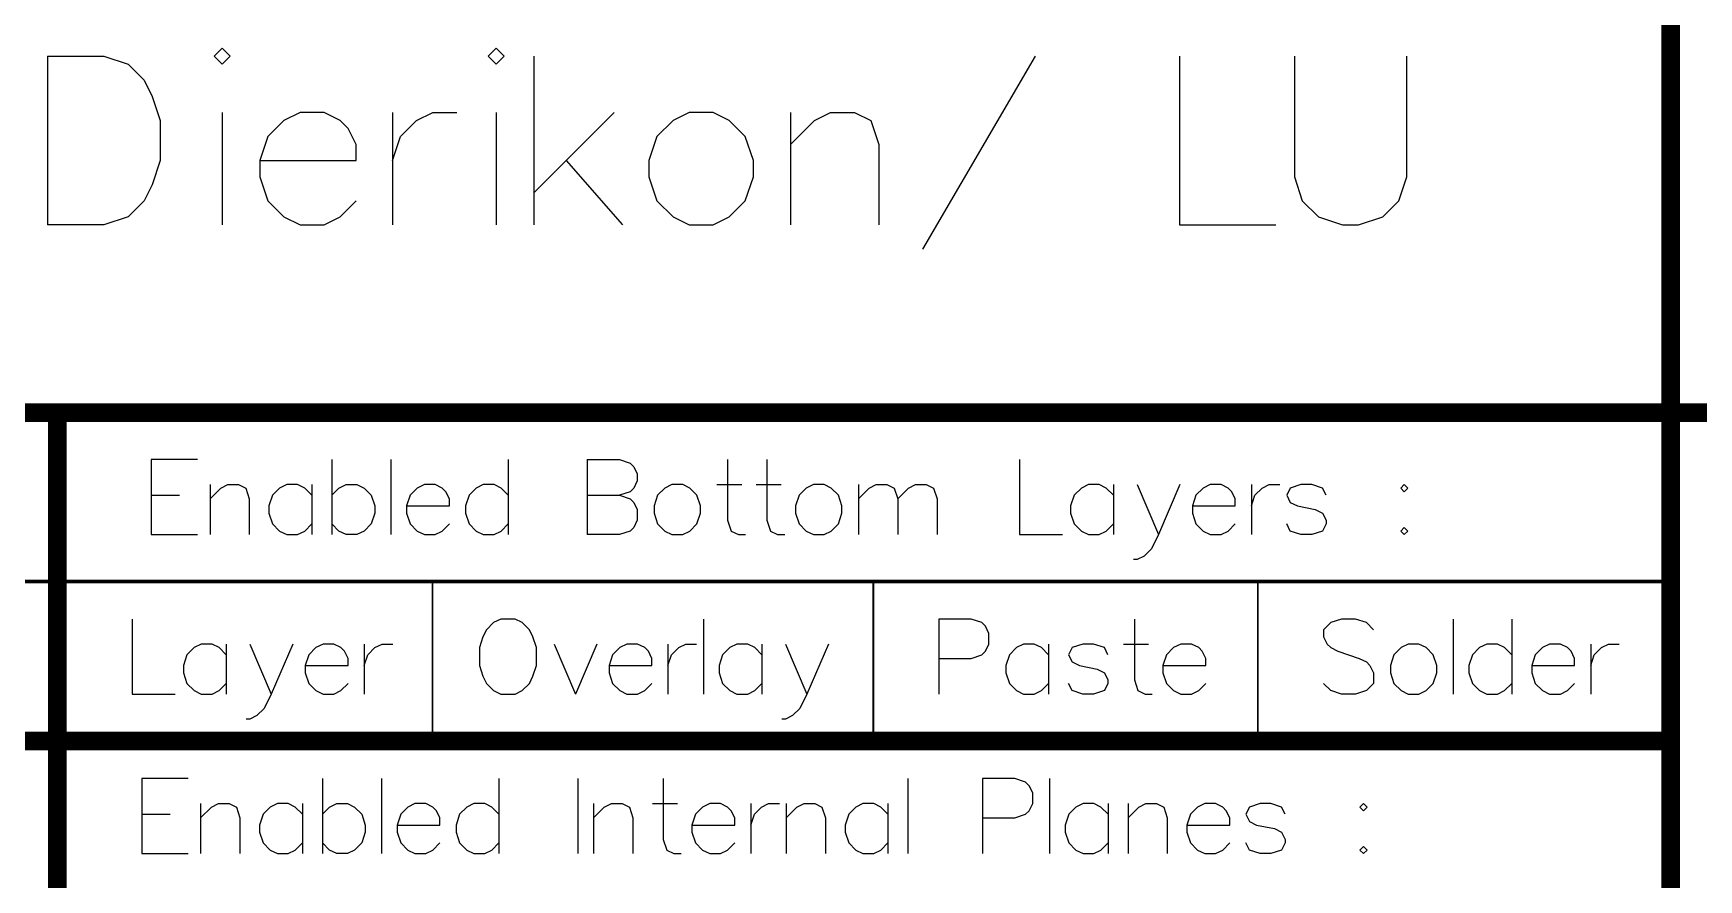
# Model space of a CAD drawing. Header units: millimetres. Extents: x 5 to 399, y 5 to 287.
# Drawn here: x 269.93 to 292.48, y 19.2 to 30.66 of the extents above; entities that cross this region are included whole.
import ezdxf

# ---------------------------------------------------------------- set-up
doc = ezdxf.new("R2010")
doc.units = ezdxf.units.MM
for name, color, linetype in [('BottomLayer', 5, 'Continuous'), ('BottomOverlay', 54, 'Continuous'), ('BottomPaste', 16, 'Continuous'), ('BottomSolder', 6, 'Continuous'), ('Mechanical16', 56, 'Continuous')]:
    doc.layers.add(name, color=color, linetype=linetype)

msp = doc.modelspace()

# ---------------------------------------------------------------- linework, layer by layer
at = {"layer": 'BottomLayer'}
for p, q in [((271.272, 22.733), (271.272, 21.717)), ((272.109, 22.346), (272.012, 22.249)), ((272.206, 22.394), (272.109, 22.346)), ((272.351, 22.394), (272.206, 22.394)), ((272.447, 22.346), (272.351, 22.394)), ((272.544, 22.249), (272.447, 22.346)), ((272.544, 22.394), (272.544, 21.717)), ((272.863, 22.394), (273.154, 21.717)), ((273.444, 22.394), (273.154, 21.717)), ((273.758, 22.346), (273.662, 22.249)), ((273.855, 22.394), (273.758, 22.346)), ((274, 22.394), (273.855, 22.394)), ((274.097, 22.346), (274, 22.394)), ((274.145, 22.297), (274.097, 22.346)), ((274.411, 22.394), (274.411, 21.717)), ((274.46, 22.249), (274.556, 22.346)), ((274.556, 22.346), (274.653, 22.394)), ((274.653, 22.394), (274.798, 22.394)), ((272.012, 22.249), (271.964, 22.104)), ((271.964, 22.104), (271.964, 22.007)), ((273.662, 22.249), (273.613, 22.104)), ((273.613, 22.104), (274.194, 22.104)), ((273.613, 22.104), (273.613, 22.007)), ((274.194, 22.201), (274.145, 22.297)), ((274.194, 22.104), (274.194, 22.201)), ((274.411, 22.104), (274.46, 22.249)), ((271.964, 22.007), (272.012, 21.862)), ((273.613, 22.007), (273.662, 21.862)), ((271.272, 21.717), (271.852, 21.717)), ((272.012, 21.862), (272.109, 21.765)), ((272.109, 21.765), (272.206, 21.717)), ((272.206, 21.717), (272.351, 21.717)), ((272.351, 21.717), (272.447, 21.765)), ((272.447, 21.765), (272.544, 21.862)), ((273.154, 21.717), (273.057, 21.524)), ((273.662, 21.862), (273.758, 21.765)), ((273.758, 21.765), (273.855, 21.717)), ((273.855, 21.717), (274, 21.717)), ((274, 21.717), (274.097, 21.765)), ((274.097, 21.765), (274.194, 21.862)), ((272.96, 21.427), (272.863, 21.378)), ((273.057, 21.524), (272.96, 21.427)), ((272.863, 21.378), (272.815, 21.378))]:
    msp.add_line(p, q, dxfattribs=at)
at = {"layer": 'BottomOverlay'}
for p, q in [((276.068, 22.588), (276.019, 22.491)), ((276.164, 22.684), (276.068, 22.588)), ((276.261, 22.733), (276.164, 22.684)), ((276.455, 22.733), (276.261, 22.733)), ((276.551, 22.684), (276.455, 22.733)), ((276.648, 22.588), (276.551, 22.684)), ((276.697, 22.491), (276.648, 22.588)), ((279.004, 22.733), (279.004, 21.717)), ((276.019, 22.491), (275.971, 22.346)), ((275.971, 22.346), (275.971, 22.104)), ((276.745, 22.346), (276.697, 22.491)), ((276.745, 22.104), (276.745, 22.346)), ((276.982, 22.394), (277.272, 21.717)), ((277.562, 22.394), (277.272, 21.717)), ((277.872, 22.346), (277.775, 22.249)), ((277.969, 22.394), (277.872, 22.346)), ((278.114, 22.394), (277.969, 22.394)), ((278.211, 22.346), (278.114, 22.394)), ((278.259, 22.297), (278.211, 22.346)), ((278.525, 22.394), (278.525, 21.717)), ((278.573, 22.249), (278.67, 22.346)), ((278.67, 22.346), (278.767, 22.394)), ((278.767, 22.394), (278.912, 22.394)), ((279.362, 22.346), (279.265, 22.249)), ((279.459, 22.394), (279.362, 22.346)), ((279.604, 22.394), (279.459, 22.394)), ((279.7, 22.346), (279.604, 22.394)), ((279.797, 22.249), (279.7, 22.346)), ((279.797, 22.394), (279.797, 21.717)), ((280.116, 22.394), (280.407, 21.717)), ((280.697, 22.394), (280.407, 21.717)), ((275.971, 22.104), (276.019, 21.959)), ((276.697, 21.959), (276.745, 22.104)), ((277.775, 22.249), (277.727, 22.104)), ((277.727, 22.104), (278.307, 22.104)), ((277.727, 22.104), (277.727, 22.007)), ((278.307, 22.201), (278.259, 22.297)), ((278.307, 22.104), (278.307, 22.201)), ((278.525, 22.104), (278.573, 22.249)), ((279.265, 22.249), (279.217, 22.104)), ((279.217, 22.104), (279.217, 22.007)), ((276.019, 21.959), (276.068, 21.862)), ((276.648, 21.862), (276.697, 21.959)), ((277.727, 22.007), (277.775, 21.862)), ((279.217, 22.007), (279.265, 21.862)), ((276.068, 21.862), (276.164, 21.765)), ((276.164, 21.765), (276.261, 21.717)), ((276.261, 21.717), (276.455, 21.717)), ((276.455, 21.717), (276.551, 21.765)), ((276.551, 21.765), (276.648, 21.862)), ((277.775, 21.862), (277.872, 21.765)), ((277.872, 21.765), (277.969, 21.717)), ((277.969, 21.717), (278.114, 21.717)), ((278.114, 21.717), (278.211, 21.765)), ((278.211, 21.765), (278.307, 21.862)), ((279.265, 21.862), (279.362, 21.765)), ((279.362, 21.765), (279.459, 21.717)), ((279.459, 21.717), (279.604, 21.717)), ((279.604, 21.717), (279.7, 21.765)), ((279.7, 21.765), (279.797, 21.862)), ((280.407, 21.717), (280.31, 21.524)), ((280.213, 21.427), (280.116, 21.378)), ((280.31, 21.524), (280.213, 21.427)), ((280.116, 21.378), (280.068, 21.378))]:
    msp.add_line(p, q, dxfattribs=at)
at = {"layer": 'BottomPaste'}
for p, q in [((282.629, 22.733), (282.194, 22.733)), ((282.194, 22.733), (282.194, 21.717)), ((282.774, 22.684), (282.629, 22.733)), ((282.823, 22.636), (282.774, 22.684)), ((282.871, 22.539), (282.823, 22.636)), ((284.84, 22.733), (284.84, 21.91)), ((282.823, 22.297), (282.871, 22.394)), ((282.871, 22.394), (282.871, 22.539)), ((283.244, 22.346), (283.147, 22.249)), ((283.34, 22.394), (283.244, 22.346)), ((283.485, 22.394), (283.34, 22.394)), ((283.582, 22.346), (283.485, 22.394)), ((283.679, 22.249), (283.582, 22.346)), ((283.679, 22.394), (283.679, 21.717)), ((283.998, 22.346), (283.95, 22.249)), ((284.143, 22.394), (283.998, 22.346)), ((284.288, 22.394), (284.143, 22.394)), ((284.434, 22.346), (284.288, 22.394)), ((284.482, 22.249), (284.434, 22.346)), ((284.695, 22.394), (285.033, 22.394)), ((285.372, 22.346), (285.275, 22.249)), ((285.469, 22.394), (285.372, 22.346)), ((285.614, 22.394), (285.469, 22.394)), ((285.711, 22.346), (285.614, 22.394)), ((285.759, 22.297), (285.711, 22.346)), ((282.194, 22.201), (282.629, 22.201)), ((282.629, 22.201), (282.774, 22.249)), ((282.774, 22.249), (282.823, 22.297)), ((283.147, 22.249), (283.099, 22.104)), ((283.099, 22.104), (283.099, 22.007)), ((283.95, 22.249), (283.998, 22.152)), ((283.998, 22.152), (284.095, 22.104)), ((284.095, 22.104), (284.337, 22.056)), ((285.275, 22.249), (285.227, 22.104)), ((285.227, 22.104), (285.807, 22.104)), ((285.227, 22.104), (285.227, 22.007)), ((285.807, 22.201), (285.759, 22.297)), ((285.807, 22.104), (285.807, 22.201)), ((283.099, 22.007), (283.147, 21.862)), ((284.337, 22.056), (284.434, 22.007)), ((284.434, 22.007), (284.482, 21.91)), ((284.482, 21.91), (284.482, 21.862)), ((284.84, 21.91), (284.888, 21.765)), ((285.227, 22.007), (285.275, 21.862)), ((283.147, 21.862), (283.244, 21.765)), ((283.244, 21.765), (283.34, 21.717)), ((283.34, 21.717), (283.485, 21.717)), ((283.485, 21.717), (283.582, 21.765)), ((283.582, 21.765), (283.679, 21.862)), ((283.998, 21.765), (283.95, 21.862)), ((284.143, 21.717), (283.998, 21.765)), ((284.288, 21.717), (284.143, 21.717)), ((284.434, 21.765), (284.288, 21.717)), ((284.482, 21.862), (284.434, 21.765)), ((284.888, 21.765), (284.985, 21.717)), ((284.985, 21.717), (285.082, 21.717)), ((285.275, 21.862), (285.372, 21.765)), ((285.372, 21.765), (285.469, 21.717)), ((285.469, 21.717), (285.614, 21.717)), ((285.614, 21.717), (285.711, 21.765)), ((285.711, 21.765), (285.807, 21.862))]:
    msp.add_line(p, q, dxfattribs=at)
at = {"layer": 'BottomSolder'}
for p, q in [((287.498, 22.684), (287.401, 22.588)), ((287.401, 22.588), (287.401, 22.491)), ((287.643, 22.733), (287.498, 22.684)), ((287.836, 22.733), (287.643, 22.733)), ((287.981, 22.684), (287.836, 22.733)), ((288.078, 22.588), (287.981, 22.684)), ((289.157, 22.733), (289.157, 21.717)), ((289.95, 22.733), (289.95, 21.717)), ((287.401, 22.491), (287.449, 22.394)), ((287.449, 22.394), (287.498, 22.346)), ((287.498, 22.346), (287.594, 22.297)), ((288.451, 22.346), (288.354, 22.249)), ((288.547, 22.394), (288.451, 22.346)), ((288.692, 22.394), (288.547, 22.394)), ((288.789, 22.346), (288.692, 22.394)), ((288.886, 22.249), (288.789, 22.346)), ((289.515, 22.346), (289.418, 22.249)), ((289.612, 22.394), (289.515, 22.346)), ((289.757, 22.394), (289.612, 22.394)), ((289.853, 22.346), (289.757, 22.394)), ((289.95, 22.249), (289.853, 22.346)), ((290.366, 22.346), (290.269, 22.249)), ((290.463, 22.394), (290.366, 22.346)), ((290.608, 22.394), (290.463, 22.394)), ((290.705, 22.346), (290.608, 22.394)), ((290.753, 22.297), (290.705, 22.346)), ((291.019, 22.394), (291.019, 21.717)), ((291.067, 22.249), (291.164, 22.346)), ((291.164, 22.346), (291.261, 22.394)), ((291.261, 22.394), (291.406, 22.394)), ((287.594, 22.297), (287.885, 22.201)), ((287.885, 22.201), (287.981, 22.152)), ((287.981, 22.152), (288.03, 22.104)), ((288.03, 22.104), (288.078, 22.007)), ((288.354, 22.249), (288.306, 22.104)), ((288.306, 22.104), (288.306, 22.007)), ((288.934, 22.104), (288.886, 22.249)), ((288.934, 22.007), (288.934, 22.104)), ((289.418, 22.249), (289.37, 22.104)), ((289.37, 22.104), (289.37, 22.007)), ((290.269, 22.249), (290.221, 22.104)), ((290.221, 22.104), (290.801, 22.104)), ((290.221, 22.104), (290.221, 22.007)), ((290.801, 22.201), (290.753, 22.297)), ((290.801, 22.104), (290.801, 22.201)), ((291.019, 22.104), (291.067, 22.249)), ((288.078, 22.007), (288.078, 21.862)), ((288.306, 22.007), (288.354, 21.862)), ((288.886, 21.862), (288.934, 22.007)), ((289.37, 22.007), (289.418, 21.862)), ((290.221, 22.007), (290.269, 21.862)), ((287.498, 21.765), (287.401, 21.862)), ((287.643, 21.717), (287.498, 21.765)), ((287.836, 21.717), (287.643, 21.717)), ((287.981, 21.765), (287.836, 21.717)), ((288.078, 21.862), (287.981, 21.765)), ((288.354, 21.862), (288.451, 21.765)), ((288.451, 21.765), (288.547, 21.717)), ((288.547, 21.717), (288.692, 21.717)), ((288.692, 21.717), (288.789, 21.765)), ((288.789, 21.765), (288.886, 21.862)), ((289.418, 21.862), (289.515, 21.765)), ((289.515, 21.765), (289.612, 21.717)), ((289.612, 21.717), (289.757, 21.717)), ((289.757, 21.717), (289.853, 21.765)), ((289.853, 21.765), (289.95, 21.862)), ((290.269, 21.862), (290.366, 21.765)), ((290.366, 21.765), (290.463, 21.717)), ((290.463, 21.717), (290.608, 21.717)), ((290.608, 21.717), (290.705, 21.765)), ((290.705, 21.765), (290.801, 21.862))]:
    msp.add_line(p, q, dxfattribs=at)
at = {"layer": 'Mechanical16'}
for p, q in [((272.487, 30.461), (272.378, 30.353)), ((272.596, 30.353), (272.487, 30.461)), ((276.198, 30.461), (276.09, 30.353)), ((276.307, 30.353), (276.198, 30.461)), ((270.125, 30.353), (270.125, 28.067)), ((270.125, 30.353), (270.887, 30.353)), ((270.887, 30.353), (271.214, 30.244)), ((271.214, 30.244), (271.431, 30.026)), ((272.378, 30.353), (272.487, 30.244)), ((272.487, 30.244), (272.596, 30.353)), ((276.09, 30.353), (276.198, 30.244)), ((276.198, 30.244), (276.307, 30.353)), ((276.71, 30.353), (276.71, 28.067)), ((281.977, 27.74), (283.501, 30.353)), ((285.449, 30.353), (285.449, 28.067)), ((287.006, 30.353), (287.006, 28.72)), ((288.529, 28.72), (288.529, 30.353)), ((271.431, 30.026), (271.54, 29.808)), ((271.54, 29.808), (271.649, 29.482)), ((272.487, 29.591), (272.487, 28.067)), ((273.543, 29.591), (273.325, 29.482)), ((273.869, 29.591), (273.543, 29.591)), ((274.087, 29.482), (273.869, 29.591)), ((274.794, 29.591), (274.794, 28.067)), ((275.121, 29.482), (275.339, 29.591)), ((275.339, 29.591), (275.665, 29.591)), ((276.198, 29.591), (276.198, 28.067)), ((277.798, 29.591), (276.71, 28.502)), ((278.81, 29.591), (278.593, 29.482)), ((279.137, 29.591), (278.81, 29.591)), ((279.355, 29.482), (279.137, 29.591)), ((280.182, 29.591), (280.182, 28.067)), ((280.508, 29.482), (280.726, 29.591)), ((280.726, 29.591), (281.052, 29.591)), ((281.052, 29.591), (281.27, 29.482)), ((271.649, 29.482), (271.649, 28.938)), ((273.325, 29.482), (273.107, 29.264)), ((274.196, 29.373), (274.087, 29.482)), ((274.305, 29.155), (274.196, 29.373)), ((274.903, 29.264), (275.121, 29.482)), ((278.593, 29.482), (278.375, 29.264)), ((279.572, 29.264), (279.355, 29.482)), ((280.182, 29.155), (280.508, 29.482)), ((281.27, 29.482), (281.379, 29.155)), ((273.107, 29.264), (272.999, 28.938)), ((274.305, 28.938), (274.305, 29.155)), ((274.794, 28.938), (274.903, 29.264)), ((278.375, 29.264), (278.266, 28.938)), ((279.681, 28.938), (279.572, 29.264)), ((281.379, 29.155), (281.379, 28.067)), ((271.649, 28.938), (271.54, 28.611)), ((272.999, 28.938), (274.305, 28.938)), ((272.999, 28.938), (272.999, 28.72)), ((277.145, 28.938), (277.907, 28.067)), ((278.266, 28.938), (278.266, 28.72)), ((279.681, 28.72), (279.681, 28.938)), ((272.999, 28.72), (273.107, 28.394)), ((278.266, 28.72), (278.375, 28.394)), ((279.572, 28.394), (279.681, 28.72)), ((287.006, 28.72), (287.114, 28.394)), ((288.42, 28.394), (288.529, 28.72)), ((271.54, 28.611), (271.431, 28.394)), ((271.431, 28.394), (271.214, 28.176)), ((273.107, 28.394), (273.325, 28.176)), ((274.087, 28.176), (274.305, 28.394)), ((278.375, 28.394), (278.593, 28.176)), ((279.355, 28.176), (279.572, 28.394)), ((287.114, 28.394), (287.332, 28.176)), ((288.203, 28.176), (288.42, 28.394)), ((270.887, 28.067), (270.125, 28.067)), ((271.214, 28.176), (270.887, 28.067)), ((273.325, 28.176), (273.543, 28.067)), ((273.543, 28.067), (273.869, 28.067)), ((273.869, 28.067), (274.087, 28.176)), ((278.593, 28.176), (278.81, 28.067)), ((278.81, 28.067), (279.137, 28.067)), ((279.137, 28.067), (279.355, 28.176)), ((285.449, 28.067), (286.755, 28.067)), ((287.332, 28.176), (287.659, 28.067)), ((287.659, 28.067), (287.876, 28.067)), ((287.876, 28.067), (288.203, 28.176)), ((272.155, 24.892), (271.526, 24.892)), ((271.526, 24.892), (271.526, 23.876)), ((273.974, 24.892), (273.974, 23.876)), ((274.772, 24.892), (274.772, 23.876)), ((276.363, 24.892), (276.363, 23.876)), ((277.432, 24.892), (277.432, 23.876)), ((277.432, 24.892), (277.867, 24.892)), ((277.867, 24.892), (278.012, 24.843)), ((278.012, 24.843), (278.061, 24.795)), ((279.333, 24.892), (279.333, 24.069)), ((279.865, 24.892), (279.865, 24.069)), ((283.285, 24.892), (283.285, 23.876)), ((278.061, 24.795), (278.109, 24.698)), ((278.109, 24.602), (278.061, 24.505)), ((278.109, 24.698), (278.109, 24.602)), ((271.526, 24.408), (271.913, 24.408)), ((272.324, 24.553), (272.324, 23.876)), ((272.324, 24.36), (272.469, 24.505)), ((272.469, 24.505), (272.566, 24.553)), ((272.566, 24.553), (272.711, 24.553)), ((272.711, 24.553), (272.808, 24.505)), ((272.808, 24.505), (272.856, 24.36)), ((272.856, 24.36), (272.856, 23.876)), ((273.171, 24.408), (273.122, 24.263)), ((273.267, 24.505), (273.171, 24.408)), ((273.364, 24.553), (273.267, 24.505)), ((273.509, 24.553), (273.364, 24.553)), ((273.606, 24.505), (273.509, 24.553)), ((273.703, 24.408), (273.606, 24.505)), ((273.703, 24.553), (273.703, 23.876)), ((273.974, 24.408), (274.07, 24.505)), ((274.07, 24.505), (274.167, 24.553)), ((274.167, 24.553), (274.312, 24.553)), ((274.312, 24.553), (274.409, 24.505)), ((274.409, 24.505), (274.506, 24.408)), ((274.506, 24.408), (274.554, 24.263)), ((275.033, 24.408), (274.984, 24.263)), ((275.13, 24.505), (275.033, 24.408)), ((275.226, 24.553), (275.13, 24.505)), ((275.371, 24.553), (275.226, 24.553)), ((275.468, 24.505), (275.371, 24.553)), ((275.517, 24.456), (275.468, 24.505)), ((275.565, 24.36), (275.517, 24.456)), ((275.565, 24.263), (275.565, 24.36)), ((275.831, 24.408), (275.783, 24.263)), ((275.928, 24.505), (275.831, 24.408)), ((276.024, 24.553), (275.928, 24.505)), ((276.17, 24.553), (276.024, 24.553)), ((276.266, 24.505), (276.17, 24.553)), ((276.363, 24.408), (276.266, 24.505)), ((277.432, 24.408), (277.867, 24.408)), ((278.012, 24.456), (277.867, 24.408)), ((277.867, 24.408), (278.012, 24.36)), ((278.061, 24.505), (278.012, 24.456)), ((278.012, 24.36), (278.061, 24.311)), ((278.385, 24.408), (278.337, 24.263)), ((278.482, 24.505), (278.385, 24.408)), ((278.578, 24.553), (278.482, 24.505)), ((278.724, 24.553), (278.578, 24.553)), ((278.82, 24.505), (278.724, 24.553)), ((278.917, 24.408), (278.82, 24.505)), ((278.965, 24.263), (278.917, 24.408)), ((279.188, 24.553), (279.526, 24.553)), ((279.72, 24.553), (280.059, 24.553)), ((280.3, 24.408), (280.252, 24.263)), ((280.397, 24.505), (280.3, 24.408)), ((280.494, 24.553), (280.397, 24.505)), ((280.639, 24.553), (280.494, 24.553)), ((280.736, 24.505), (280.639, 24.553)), ((280.832, 24.408), (280.736, 24.505)), ((280.881, 24.263), (280.832, 24.408)), ((281.103, 24.553), (281.103, 23.876)), ((281.103, 24.36), (281.248, 24.505)), ((281.248, 24.505), (281.345, 24.553)), ((281.345, 24.553), (281.49, 24.553)), ((281.49, 24.553), (281.587, 24.505)), ((281.587, 24.505), (281.635, 24.36)), ((281.635, 24.36), (281.781, 24.505)), ((281.635, 24.36), (281.635, 23.876)), ((281.781, 24.505), (281.877, 24.553)), ((281.877, 24.553), (282.022, 24.553)), ((282.022, 24.553), (282.119, 24.505)), ((282.119, 24.505), (282.168, 24.36)), ((282.168, 24.36), (282.168, 23.876)), ((284.025, 24.408), (283.977, 24.263)), ((284.122, 24.505), (284.025, 24.408)), ((284.218, 24.553), (284.122, 24.505)), ((284.364, 24.553), (284.218, 24.553)), ((284.46, 24.505), (284.364, 24.553)), ((284.557, 24.408), (284.46, 24.505)), ((284.557, 24.553), (284.557, 23.876)), ((284.876, 24.553), (285.166, 23.876)), ((285.457, 24.553), (285.166, 23.876)), ((285.674, 24.408), (285.626, 24.263)), ((285.771, 24.505), (285.674, 24.408)), ((285.868, 24.553), (285.771, 24.505)), ((286.013, 24.553), (285.868, 24.553)), ((286.11, 24.505), (286.013, 24.553)), ((286.158, 24.456), (286.11, 24.505)), ((286.206, 24.36), (286.158, 24.456)), ((286.206, 24.263), (286.206, 24.36)), ((286.424, 24.553), (286.424, 23.876)), ((286.424, 24.263), (286.473, 24.408)), ((286.473, 24.408), (286.569, 24.505)), ((286.569, 24.505), (286.666, 24.553)), ((286.666, 24.553), (286.811, 24.553)), ((286.951, 24.505), (286.903, 24.408)), ((286.903, 24.408), (286.951, 24.311)), ((287.096, 24.553), (286.951, 24.505)), ((287.242, 24.553), (287.096, 24.553)), ((287.387, 24.505), (287.242, 24.553)), ((287.435, 24.408), (287.387, 24.505)), ((288.494, 24.553), (288.446, 24.505)), ((288.446, 24.505), (288.494, 24.456)), ((288.543, 24.505), (288.494, 24.553)), ((288.494, 24.456), (288.543, 24.505)), ((273.122, 24.263), (273.122, 24.166)), ((273.122, 24.166), (273.171, 24.021)), ((274.554, 24.166), (274.506, 24.021)), ((274.554, 24.263), (274.554, 24.166)), ((274.984, 24.263), (275.565, 24.263)), ((274.984, 24.263), (274.984, 24.166)), ((274.984, 24.166), (275.033, 24.021)), ((275.783, 24.263), (275.783, 24.166)), ((275.783, 24.166), (275.831, 24.021)), ((278.061, 24.311), (278.109, 24.215)), ((278.109, 24.215), (278.109, 24.069)), ((278.337, 24.263), (278.337, 24.166)), ((278.337, 24.166), (278.385, 24.021)), ((278.917, 24.021), (278.965, 24.166)), ((278.965, 24.166), (278.965, 24.263)), ((280.252, 24.263), (280.252, 24.166)), ((280.252, 24.166), (280.3, 24.021)), ((280.832, 24.021), (280.881, 24.166)), ((280.881, 24.166), (280.881, 24.263)), ((283.977, 24.263), (283.977, 24.166)), ((283.977, 24.166), (284.025, 24.021)), ((285.626, 24.263), (286.206, 24.263)), ((285.626, 24.263), (285.626, 24.166)), ((285.626, 24.166), (285.674, 24.021)), ((286.951, 24.311), (287.048, 24.263)), ((287.048, 24.263), (287.29, 24.215)), ((287.29, 24.215), (287.387, 24.166)), ((287.387, 24.166), (287.435, 24.069)), ((273.171, 24.021), (273.267, 23.924)), ((273.267, 23.924), (273.364, 23.876)), ((273.509, 23.876), (273.606, 23.924)), ((273.606, 23.924), (273.703, 24.021)), ((274.07, 23.924), (273.974, 24.021)), ((274.167, 23.876), (274.07, 23.924)), ((274.409, 23.924), (274.312, 23.876)), ((274.506, 24.021), (274.409, 23.924)), ((275.033, 24.021), (275.13, 23.924)), ((275.13, 23.924), (275.226, 23.876)), ((275.371, 23.876), (275.468, 23.924)), ((275.468, 23.924), (275.565, 24.021)), ((275.831, 24.021), (275.928, 23.924)), ((275.928, 23.924), (276.024, 23.876)), ((276.17, 23.876), (276.266, 23.924)), ((276.266, 23.924), (276.363, 24.021)), ((278.012, 23.924), (277.867, 23.876)), ((278.061, 23.973), (278.012, 23.924)), ((278.109, 24.069), (278.061, 23.973)), ((278.385, 24.021), (278.482, 23.924)), ((278.482, 23.924), (278.578, 23.876)), ((278.724, 23.876), (278.82, 23.924)), ((278.82, 23.924), (278.917, 24.021)), ((279.333, 24.069), (279.381, 23.924)), ((279.381, 23.924), (279.478, 23.876)), ((279.865, 24.069), (279.913, 23.924)), ((279.913, 23.924), (280.01, 23.876)), ((280.3, 24.021), (280.397, 23.924)), ((280.397, 23.924), (280.494, 23.876)), ((280.639, 23.876), (280.736, 23.924)), ((280.736, 23.924), (280.832, 24.021)), ((284.025, 24.021), (284.122, 23.924)), ((284.122, 23.924), (284.218, 23.876)), ((284.364, 23.876), (284.46, 23.924)), ((284.46, 23.924), (284.557, 24.021)), ((285.674, 24.021), (285.771, 23.924)), ((285.771, 23.924), (285.868, 23.876)), ((286.013, 23.876), (286.11, 23.924)), ((286.11, 23.924), (286.206, 24.021)), ((286.951, 23.924), (286.903, 24.021)), ((287.096, 23.876), (286.951, 23.924)), ((287.387, 23.924), (287.242, 23.876)), ((287.435, 24.021), (287.387, 23.924)), ((287.435, 24.069), (287.435, 24.021)), ((288.494, 23.973), (288.446, 23.924)), ((288.446, 23.924), (288.494, 23.876)), ((288.543, 23.924), (288.494, 23.973)), ((288.494, 23.876), (288.543, 23.924)), ((271.526, 23.876), (272.155, 23.876)), ((273.364, 23.876), (273.509, 23.876)), ((274.312, 23.876), (274.167, 23.876)), ((275.226, 23.876), (275.371, 23.876)), ((276.024, 23.876), (276.17, 23.876)), ((277.867, 23.876), (277.432, 23.876)), ((278.578, 23.876), (278.724, 23.876)), ((279.478, 23.876), (279.575, 23.876)), ((280.01, 23.876), (280.107, 23.876)), ((280.494, 23.876), (280.639, 23.876)), ((283.285, 23.876), (283.865, 23.876)), ((284.218, 23.876), (284.364, 23.876)), ((285.07, 23.683), (284.973, 23.586)), ((285.166, 23.876), (285.07, 23.683)), ((285.868, 23.876), (286.013, 23.876)), ((287.242, 23.876), (287.096, 23.876)), ((284.876, 23.537), (284.828, 23.537)), ((284.973, 23.586), (284.876, 23.537)), ((272.028, 20.574), (271.399, 20.574)), ((271.399, 20.574), (271.399, 19.558)), ((273.847, 20.574), (273.847, 19.558)), ((274.645, 20.574), (274.645, 19.558)), ((276.236, 20.574), (276.236, 19.558)), ((277.305, 20.574), (277.305, 19.558)), ((278.461, 20.574), (278.461, 19.751)), ((281.774, 20.574), (281.774, 19.558)), ((283.221, 20.574), (282.785, 20.574)), ((282.785, 20.574), (282.785, 19.558)), ((283.366, 20.525), (283.221, 20.574)), ((283.414, 20.477), (283.366, 20.525)), ((283.69, 20.574), (283.69, 19.558)), ((283.463, 20.38), (283.414, 20.477)), ((283.463, 20.235), (283.463, 20.38)), ((271.399, 20.09), (271.786, 20.09)), ((272.197, 20.235), (272.197, 19.558)), ((272.197, 20.042), (272.342, 20.187)), ((272.342, 20.187), (272.439, 20.235)), ((272.439, 20.235), (272.584, 20.235)), ((272.584, 20.235), (272.681, 20.187)), ((272.681, 20.187), (272.729, 20.042)), ((273.044, 20.09), (272.995, 19.945)), ((273.14, 20.187), (273.044, 20.09)), ((273.237, 20.235), (273.14, 20.187)), ((273.382, 20.235), (273.237, 20.235)), ((273.479, 20.187), (273.382, 20.235)), ((273.576, 20.09), (273.479, 20.187)), ((273.576, 20.235), (273.576, 19.558)), ((273.847, 20.09), (273.943, 20.187)), ((273.943, 20.187), (274.04, 20.235)), ((274.04, 20.235), (274.185, 20.235)), ((274.185, 20.235), (274.282, 20.187)), ((274.282, 20.187), (274.379, 20.09)), ((274.379, 20.09), (274.427, 19.945)), ((274.906, 20.09), (274.857, 19.945)), ((275.003, 20.187), (274.906, 20.09)), ((275.099, 20.235), (275.003, 20.187)), ((275.244, 20.235), (275.099, 20.235)), ((275.341, 20.187), (275.244, 20.235)), ((275.39, 20.138), (275.341, 20.187)), ((275.438, 20.042), (275.39, 20.138)), ((275.704, 20.09), (275.656, 19.945)), ((275.801, 20.187), (275.704, 20.09)), ((275.897, 20.235), (275.801, 20.187)), ((276.043, 20.235), (275.897, 20.235)), ((276.139, 20.187), (276.043, 20.235)), ((276.236, 20.09), (276.139, 20.187)), ((277.518, 20.235), (277.518, 19.558)), ((277.518, 20.042), (277.663, 20.187)), ((277.663, 20.187), (277.76, 20.235)), ((277.76, 20.235), (277.905, 20.235)), ((277.905, 20.235), (278.002, 20.187)), ((278.002, 20.187), (278.05, 20.042)), ((278.316, 20.235), (278.655, 20.235)), ((278.896, 20.09), (278.848, 19.945)), ((278.993, 20.187), (278.896, 20.09)), ((279.09, 20.235), (278.993, 20.187)), ((279.235, 20.235), (279.09, 20.235)), ((279.332, 20.187), (279.235, 20.235)), ((279.38, 20.138), (279.332, 20.187)), ((279.429, 20.042), (279.38, 20.138)), ((279.646, 20.235), (279.646, 19.558)), ((279.646, 19.945), (279.695, 20.09)), ((279.695, 20.09), (279.791, 20.187)), ((279.791, 20.187), (279.888, 20.235)), ((279.888, 20.235), (280.033, 20.235)), ((280.125, 20.235), (280.125, 19.558)), ((280.125, 20.042), (280.27, 20.187)), ((280.27, 20.187), (280.367, 20.235)), ((280.367, 20.235), (280.512, 20.235)), ((280.512, 20.235), (280.609, 20.187)), ((280.609, 20.187), (280.657, 20.042)), ((280.972, 20.09), (280.923, 19.945)), ((281.068, 20.187), (280.972, 20.09)), ((281.165, 20.235), (281.068, 20.187)), ((281.31, 20.235), (281.165, 20.235)), ((281.407, 20.187), (281.31, 20.235)), ((281.504, 20.09), (281.407, 20.187)), ((281.504, 20.235), (281.504, 19.558)), ((283.221, 20.042), (283.366, 20.09)), ((283.366, 20.09), (283.414, 20.138)), ((283.414, 20.138), (283.463, 20.235)), ((283.951, 20.09), (283.903, 19.945)), ((284.048, 20.187), (283.951, 20.09)), ((284.145, 20.235), (284.048, 20.187)), ((284.29, 20.235), (284.145, 20.235)), ((284.386, 20.187), (284.29, 20.235)), ((284.483, 20.09), (284.386, 20.187)), ((284.483, 20.235), (284.483, 19.558)), ((284.754, 20.235), (284.754, 19.558)), ((284.754, 20.042), (284.899, 20.187)), ((284.899, 20.187), (284.996, 20.235)), ((284.996, 20.235), (285.141, 20.235)), ((285.141, 20.235), (285.238, 20.187)), ((285.238, 20.187), (285.286, 20.042)), ((285.601, 20.09), (285.552, 19.945)), ((285.697, 20.187), (285.601, 20.09)), ((285.794, 20.235), (285.697, 20.187)), ((285.939, 20.235), (285.794, 20.235)), ((286.036, 20.187), (285.939, 20.235)), ((286.084, 20.138), (286.036, 20.187)), ((286.133, 20.042), (286.084, 20.138)), ((286.399, 20.187), (286.35, 20.09)), ((286.35, 20.09), (286.399, 19.993)), ((286.544, 20.235), (286.399, 20.187)), ((286.689, 20.235), (286.544, 20.235)), ((286.834, 20.187), (286.689, 20.235)), ((286.882, 20.09), (286.834, 20.187)), ((287.942, 20.235), (287.893, 20.187)), ((287.893, 20.187), (287.942, 20.138)), ((287.99, 20.187), (287.942, 20.235)), ((287.942, 20.138), (287.99, 20.187)), ((272.729, 20.042), (272.729, 19.558)), ((272.995, 19.945), (272.995, 19.848)), ((272.995, 19.848), (273.044, 19.703)), ((274.427, 19.848), (274.379, 19.703)), ((274.427, 19.945), (274.427, 19.848)), ((274.857, 19.945), (275.438, 19.945)), ((274.857, 19.945), (274.857, 19.848)), ((274.857, 19.848), (274.906, 19.703)), ((275.438, 19.945), (275.438, 20.042)), ((275.656, 19.945), (275.656, 19.848)), ((275.656, 19.848), (275.704, 19.703)), ((278.05, 20.042), (278.05, 19.558)), ((278.848, 19.945), (279.429, 19.945)), ((278.848, 19.945), (278.848, 19.848)), ((278.848, 19.848), (278.896, 19.703)), ((279.429, 19.945), (279.429, 20.042)), ((280.657, 20.042), (280.657, 19.558)), ((280.923, 19.945), (280.923, 19.848)), ((280.923, 19.848), (280.972, 19.703)), ((282.785, 20.042), (283.221, 20.042)), ((283.903, 19.945), (283.903, 19.848)), ((283.903, 19.848), (283.951, 19.703)), ((285.286, 20.042), (285.286, 19.558)), ((285.552, 19.945), (286.133, 19.945)), ((285.552, 19.945), (285.552, 19.848)), ((285.552, 19.848), (285.601, 19.703)), ((286.133, 19.945), (286.133, 20.042)), ((286.399, 19.993), (286.495, 19.945)), ((286.495, 19.945), (286.737, 19.897)), ((286.737, 19.897), (286.834, 19.848)), ((286.834, 19.848), (286.882, 19.751)), ((273.044, 19.703), (273.14, 19.606)), ((273.479, 19.606), (273.576, 19.703)), ((273.943, 19.606), (273.847, 19.703)), ((274.379, 19.703), (274.282, 19.606)), ((274.906, 19.703), (275.003, 19.606)), ((275.341, 19.606), (275.438, 19.703)), ((275.704, 19.703), (275.801, 19.606)), ((276.139, 19.606), (276.236, 19.703)), ((278.461, 19.751), (278.509, 19.606)), ((278.896, 19.703), (278.993, 19.606)), ((279.332, 19.606), (279.429, 19.703)), ((280.972, 19.703), (281.068, 19.606)), ((281.407, 19.606), (281.504, 19.703)), ((283.951, 19.703), (284.048, 19.606)), ((284.386, 19.606), (284.483, 19.703)), ((285.601, 19.703), (285.697, 19.606)), ((286.036, 19.606), (286.133, 19.703)), ((286.399, 19.606), (286.35, 19.703)), ((286.882, 19.703), (286.834, 19.606)), ((286.882, 19.751), (286.882, 19.703)), ((287.942, 19.655), (287.893, 19.606)), ((287.99, 19.606), (287.942, 19.655)), ((271.399, 19.558), (272.028, 19.558)), ((273.14, 19.606), (273.237, 19.558)), ((273.237, 19.558), (273.382, 19.558)), ((273.382, 19.558), (273.479, 19.606)), ((274.04, 19.558), (273.943, 19.606)), ((274.185, 19.558), (274.04, 19.558)), ((274.282, 19.606), (274.185, 19.558)), ((275.003, 19.606), (275.099, 19.558)), ((275.099, 19.558), (275.244, 19.558)), ((275.244, 19.558), (275.341, 19.606)), ((275.801, 19.606), (275.897, 19.558)), ((275.897, 19.558), (276.043, 19.558)), ((276.043, 19.558), (276.139, 19.606)), ((278.509, 19.606), (278.606, 19.558)), ((278.606, 19.558), (278.703, 19.558)), ((278.993, 19.606), (279.09, 19.558)), ((279.09, 19.558), (279.235, 19.558)), ((279.235, 19.558), (279.332, 19.606)), ((281.068, 19.606), (281.165, 19.558)), ((281.165, 19.558), (281.31, 19.558)), ((281.31, 19.558), (281.407, 19.606)), ((284.048, 19.606), (284.145, 19.558)), ((284.145, 19.558), (284.29, 19.558)), ((284.29, 19.558), (284.386, 19.606)), ((285.697, 19.606), (285.794, 19.558)), ((285.794, 19.558), (285.939, 19.558)), ((285.939, 19.558), (286.036, 19.606)), ((286.544, 19.558), (286.399, 19.606)), ((286.689, 19.558), (286.544, 19.558)), ((286.834, 19.606), (286.689, 19.558)), ((287.893, 19.606), (287.942, 19.558)), ((287.942, 19.558), (287.99, 19.606))]:
    msp.add_line(p, q, dxfattribs=at)
for points, const_width in [([(292.1, 25.527), (292.1, 48.387)], 0.254), ([(248.92, 25.527), (292.1, 25.527)], 0.254), ([(270.256, 21.082), (270.256, 25.527)], 0.254), ([(292.1, 25.527), (393.7, 25.527)], 0.254), ([(292.1, 10.287), (292.1, 25.527)], 0.254), ([(248.92, 23.241), (292.1, 23.241)], 0.0508), ([(275.336, 21.082), (275.336, 23.241)], 0.0254), ([(281.305, 21.082), (281.305, 23.241)], 0.0254), ([(286.512, 21.082), (286.512, 23.241)], 0.0254), ([(248.92, 21.082), (292.1, 21.082)], 0.254), ([(270.256, 16.764), (270.256, 21.082)], 0.254)]:
    msp.add_lwpolyline(points, dxfattribs=dict(at, const_width=const_width))
for points, const_width in [([(270.192, 25.527, 1), (270.32, 25.527, 1)], 0.127), ([(292.036, 25.527, 1), (292.163, 25.527, 1)], 0.127), ([(292.036, 25.527, 1), (292.163, 25.527, 1)], 0.127), ([(292.036, 25.527, 1), (292.163, 25.527, 1)], 0.127), ([(292.036, 25.527, 1), (292.163, 25.527, 1)], 0.127), ([(275.33, 23.241, 1), (275.342, 23.241, 1)], 0.0127), ([(281.299, 23.241, 1), (281.311, 23.241, 1)], 0.0127), ([(286.506, 23.241, 1), (286.518, 23.241, 1)], 0.0127), ([(292.087, 23.241, 1), (292.113, 23.241, 1)], 0.0254), ([(270.192, 21.082, 1), (270.32, 21.082, 1)], 0.127), ([(270.192, 21.082, 1), (270.32, 21.082, 1)], 0.127), ([(292.036, 21.082, 1), (292.163, 21.082, 1)], 0.127), ([(275.33, 21.082, 1), (275.342, 21.082, 1)], 0.0127), ([(281.299, 21.082, 1), (281.311, 21.082, 1)], 0.0127), ([(286.506, 21.082, 1), (286.518, 21.082, 1)], 0.0127)]:
    msp.add_lwpolyline(points, format="xyb", close=True, dxfattribs=dict(at, const_width=const_width))

doc.saveas('drawing.dxf')
